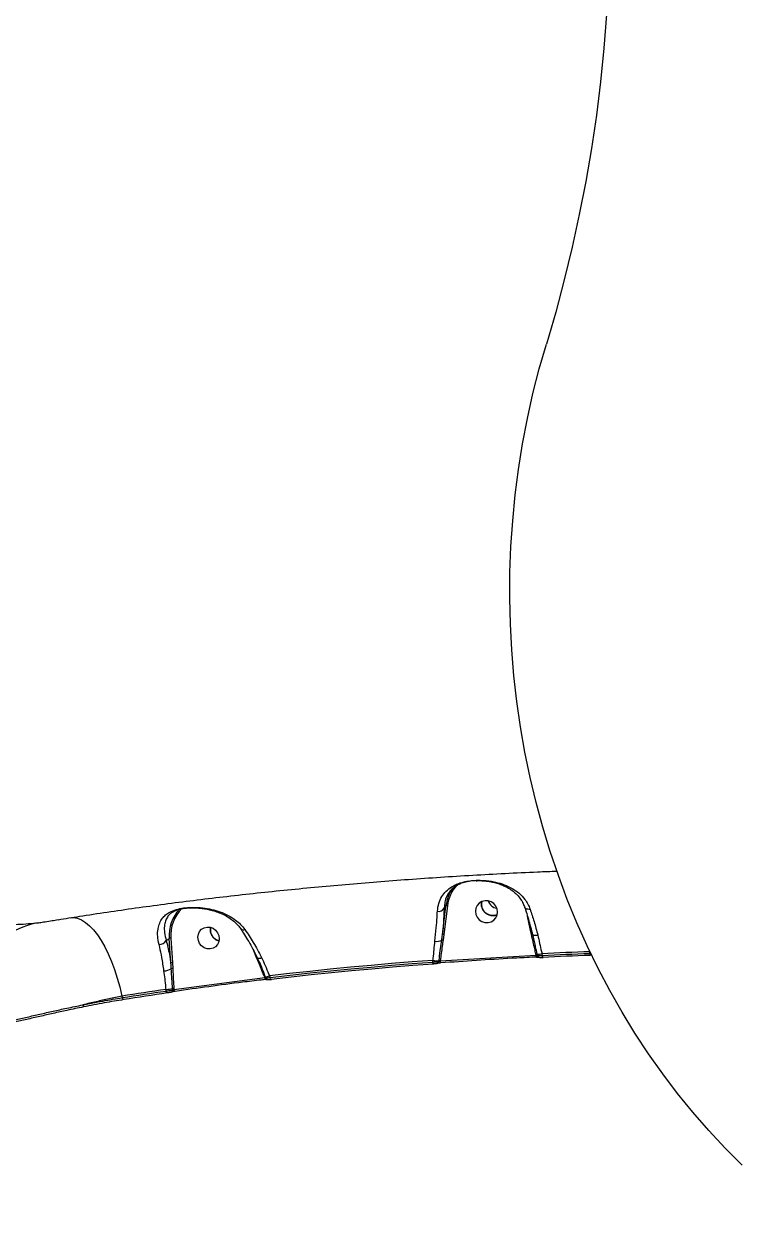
# Model space of a CAD drawing. Header units: millimetres. Extents: x -10374 to 11119, y -8221 to 9433.
# Drawn here: x -1099.5 to -813.8, y -5749.3 to -5265.1 of the extents above; entities that cross this region are included whole.
import ezdxf

# ---------------------------------------------------------------- set-up
doc = ezdxf.new("R2010")
doc.units = ezdxf.units.MM
for name, color, linetype in [('DIKOM_ОБЪЕКТ', 7, 'Continuous'), ('DIKOM_РАЗМЕР_ЗОНА', 7, 'Continuous'), ('DIKOM_РАЗМЕР_ОБЪЕКТА', 7, 'Continuous')]:
    doc.layers.add(name, color=color, linetype=linetype)
doc.styles.add('style1', font='arial.ttf', dxfattribs={"width": 0.8})
doc.dimstyles.new('1-50', dxfattribs={"dimtxt": 300, "dimasz": 200, "dimexe": 100, "dimexo": 0, "dimgap": 100, "dimtad": 0, "dimdec": 0, "dimtxsty": 'style1', "dimcen": 0, "dimclrd": 7, "dimclre": 7, "dimadec": 1, "dimazin": 2, "dimtfac": 1, "dimtdec": 0, "dimtmove": 1, "dimatfit": 3, "dimfxl": 0, "dimlwd": 25, "dimlwe": 18, "dimarcsym": 0})

# ---------------------------------------------------------------- blocks, each defined once
blk = doc.blocks.new('*D16')
at = {"layer": 'Defpoints', "color": 0, "transparency": 16777216}
for p in [(-9045.1, 5161.67), (3694.49, 5161.67), (1813.16, -6719.94)]:
    blk.add_point(p, dxfattribs=at)
at = {"layer": 'DIKOM_РАЗМЕР_ОБЪЕКТА', "color": 7, "lineweight": 18, "transparency": 16777216}
for p, q in [((3694.49, 5161.67), (-9145.1, 5161.67)), ((1813.16, -6719.94), (-9145.1, -6719.94))]:
    blk.add_line(p, q, dxfattribs=at)
at = {"layer": 'DIKOM_РАЗМЕР_ОБЪЕКТА', "color": 7, "lineweight": 25, "transparency": 16777216}
for p, q in [((-9045.1, 4961.67), (-9045.1, -0.45)), ((-9045.1, -6519.94), (-9045.1, -1080.23))]:
    blk.add_line(p, q, dxfattribs=at)
at = {"layer": 'DIKOM_РАЗМЕР_ОБЪЕКТА', "color": 7, "transparency": 16777216}
for points in [[(-9078.43, 4961.67), (-9011.76, 4961.67), (-9045.1, 5161.67)], [(-9078.43, -6519.94), (-9011.76, -6519.94), (-9045.1, -6719.94)]]:
    blk.add_solid(points, dxfattribs=at)
at = {"layer": 'DIKOM_РАЗМЕР_ОБЪЕКТА', "color": 0, "transparency": 16777216, "insert": (-9045.1, -540.34), "char_height": 300, "attachment_point": 5, "rotation": 90, "style": 'style1'}
blk.add_mtext('11900', dxfattribs=at)
blk = doc.blocks.new('*D13')
at = {"layer": 'Defpoints', "color": 0, "transparency": 16777216}
for p in [(-10176.97, 7112.81), (3082.33, 7112.81), (2015.48, -8221.4)]:
    blk.add_point(p, dxfattribs=at)
at = {"layer": 'DIKOM_РАЗМЕР_ЗОНА', "color": 7, "lineweight": 18, "transparency": 16777216}
for p, q in [((3082.33, 7112.81), (-10276.97, 7112.81)), ((2015.48, -8221.4), (-10276.97, -8221.4))]:
    blk.add_line(p, q, dxfattribs=at)
at = {"layer": 'DIKOM_РАЗМЕР_ЗОНА', "color": 7, "lineweight": 25, "transparency": 16777216}
for p, q in [((-10176.97, 6912.81), (-10176.97, -14.41)), ((-10176.97, -8021.4), (-10176.97, -1094.19))]:
    blk.add_line(p, q, dxfattribs=at)
at = {"layer": 'DIKOM_РАЗМЕР_ЗОНА', "color": 7, "transparency": 16777216}
for points in [[(-10210.3, 6912.81), (-10143.64, 6912.81), (-10176.97, 7112.81)], [(-10210.3, -8021.4), (-10143.64, -8021.4), (-10176.97, -8221.4)]]:
    blk.add_solid(points, dxfattribs=at)
at = {"layer": 'DIKOM_РАЗМЕР_ЗОНА', "color": 0, "transparency": 16777216, "insert": (-10176.97, -554.3), "char_height": 300, "attachment_point": 5, "rotation": 90, "style": 'style1'}
blk.add_mtext('15300', dxfattribs=at)

msp = doc.modelspace()

# ---------------------------------------------------------------- linework, layer by layer
at = {"layer": 'DIKOM_ОБЪЕКТ', "color": 7, "linetype": 'Continuous', "lineweight": 15}
for p, q in [((-931.6, -5630.72), (-930.18, -5619.17)), ((-929.62, -5619.15), (-931.03, -5630.7)), ((-930.66, -5618.09), (-930.93, -5620.05)), ((-930.93, -5620.05), (-930.18, -5619.17)), ((-1087.7, -5624.98), (-1085.88, -5624.69)), ((-896.39, -5628.44), (-897.46, -5623.32)), ((-895.88, -5630.68), (-896.39, -5628.44)), ((-1042.49, -5633.03), (-1041.26, -5632.26)), ((-1040.58, -5642.16), (-1041.26, -5632.26)), ((-1040.63, -5632.16), (-1039.95, -5642.06)), ((-931.03, -5630.7), (-931.35, -5632.92)), ((-1007.06, -5637.91), (-1007.36, -5637.17)), ((-1006.18, -5640.02), (-1007.06, -5637.91)), ((-932.5, -5641.26), (-894.03, -5638.91)), ((-894.03, -5638.91), (-894.1, -5638.55)), ((-893.71, -5638.53), (-893.6, -5639.03)), ((-891.67, -5638.38), (-891.54, -5639.02)), ((-872.45, -5638.22), (-872.46, -5637.56)), ((-872.45, -5638.22), (-872.1, -5638.21)), ((-871.69, -5639.01), (-872.31, -5639.03)), ((-1039.95, -5642.06), (-1039.84, -5644.33)), ((-935.5, -5641.7), (-935.42, -5641.04)), ((-932.49, -5641.14), (-932.5, -5641.26)), ((-1039.38, -5652.7), (-1002.9, -5647.94)), ((-1002.9, -5647.94), (-1002.94, -5647.82)), ((-1002.64, -5647.73), (-1002.49, -5648.1)), ((-1002.06, -5648.59), (-1002.14, -5648.55)), ((-1001.04, -5647.26), (-1000.79, -5647.89)), ((-1042.5, -5653.34), (-1042.55, -5652.69)), ((-1039.41, -5652.34), (-1039.38, -5652.7)), ((-1060.24, -5655.38), (-1060.07, -5656.01))]:
    msp.add_line(p, q, dxfattribs=at)
at = {"layer": 'DIKOM_ОБЪЕКТ', "color": 7, "linetype": 'Continuous', "lineweight": 15, "flags": 128}
for points in [[(-865.71, -5261.27), (-866.78, -5274.77), (-868.15, -5288.24), (-869.83, -5301.66), (-871.81, -5315.03), (-874.08, -5328.34), (-876.66, -5341.57), (-879.53, -5354.72), (-882.7, -5367.78), (-886.15, -5380.74), (-889.9, -5393.6)], [(-811.32, -5723.25), (-818.13, -5716.45), (-824.73, -5709.38), (-831.11, -5702.05), (-837.27, -5694.48), (-843.2, -5686.65), (-848.89, -5678.6), (-854.34, -5670.33), (-859.53, -5661.84), (-864.47, -5653.15), (-869.14, -5644.26), (-873.54, -5635.2), (-877.67, -5625.96), (-881.52, -5616.56), (-885.08, -5607.02), (-888.36, -5597.34), (-891.34, -5587.53), (-894.03, -5577.61), (-896.42, -5567.59), (-898.51, -5557.48), (-900.29, -5547.29), (-901.76, -5537.04), (-902.93, -5526.74), (-903.79, -5516.39), (-904.33, -5506.01), (-904.57, -5495.62), (-904.49, -5485.23), (-904.1, -5474.85), (-903.4, -5464.49), (-902.39, -5454.16), (-901.07, -5443.88), (-899.44, -5433.65), (-897.51, -5423.5), (-895.27, -5413.43), (-892.74, -5403.46), (-889.9, -5393.6)], [(-913.31, -5625.88), (-912.1, -5625.57), (-911.03, -5624.92), (-910.19, -5624), (-909.66, -5622.87), (-909.47, -5621.63), (-909.64, -5620.38), (-910.16, -5619.21), (-910.98, -5618.23), (-912.04, -5617.52), (-913.25, -5617.12), (-914.52, -5617.08), (-915.74, -5617.39), (-916.81, -5618.03), (-917.64, -5618.96), (-918.18, -5620.09), (-918.36, -5621.33), (-918.19, -5622.58), (-917.67, -5623.74), (-916.85, -5624.72), (-915.79, -5625.44), (-914.58, -5625.84), (-913.31, -5625.88)], [(-896.39, -5620.51), (-896.84, -5620.55), (-897.27, -5620.54), (-897.67, -5620.46), (-898.01, -5620.33), (-898.28, -5620.15), (-898.48, -5619.93), (-898.57, -5619.74)], [(-1081.03, -5623.91), (-1079.65, -5623.86), (-1078.08, -5624.15), (-1076.49, -5624.79), (-1074.89, -5625.79), (-1073.28, -5627.13), (-1071.69, -5628.81), (-1070.12, -5630.8), (-1068.6, -5633.08), (-1067.14, -5635.65), (-1065.74, -5638.46), (-1064.43, -5641.51), (-1063.22, -5644.75), (-1062.11, -5648.16), (-1061.11, -5651.72), (-1060.24, -5655.38)], [(-1024.86, -5636.46), (-1026.07, -5636.38), (-1027.24, -5635.95), (-1028.27, -5635.2), (-1029.06, -5634.2), (-1029.57, -5633.02), (-1029.74, -5631.77), (-1029.56, -5630.54), (-1029.06, -5629.43), (-1028.26, -5628.54), (-1027.23, -5627.93), (-1026.06, -5627.66), (-1024.85, -5627.74), (-1023.68, -5628.17), (-1022.65, -5628.92), (-1021.86, -5629.92), (-1021.35, -5631.09), (-1021.18, -5632.35), (-1021.36, -5633.58), (-1021.86, -5634.68), (-1022.66, -5635.58), (-1023.69, -5636.19), (-1024.86, -5636.46)], [(-893.3, -5630.97), (-893.72, -5631.03), (-894.11, -5631.06), (-894.48, -5631.07), (-894.8, -5631.04), (-895.06, -5630.98), (-895.27, -5630.89), (-895.4, -5630.78), (-895.47, -5630.65)], [(-1006.18, -5640.02), (-1006.11, -5639.99), (-1006.04, -5639.96), (-1005.99, -5639.94), (-1005.94, -5639.93), (-1005.91, -5639.92), (-1005.89, -5639.91), (-1005.88, -5639.91), (-1005.89, -5639.92)], [(-893.81, -5639.72), (-893.84, -5639.73), (-893.87, -5639.7), (-893.9, -5639.64), (-893.93, -5639.54), (-893.96, -5639.42), (-893.99, -5639.26), (-894.01, -5639.09), (-894.03, -5638.91)], [(-872.46, -5637.56), (-874.86, -5637.65), (-877.27, -5637.75), (-879.67, -5637.84), (-882.07, -5637.94), (-884.48, -5638.05), (-886.88, -5638.15), (-889.28, -5638.26), (-891.67, -5638.38)], [(-891.54, -5639.02), (-889.16, -5638.91), (-886.77, -5638.8), (-884.39, -5638.69), (-882.01, -5638.59), (-879.62, -5638.49), (-877.23, -5638.4), (-874.84, -5638.3), (-872.45, -5638.22)], [(-872.31, -5639.03), (-874.7, -5639.12), (-877.08, -5639.21), (-879.46, -5639.31), (-881.84, -5639.41), (-884.22, -5639.51), (-886.6, -5639.61), (-888.98, -5639.72), (-891.35, -5639.83)], [(-935.42, -5641.04), (-943.73, -5641.68), (-952.01, -5642.35), (-960.27, -5643.07), (-968.49, -5643.83), (-976.68, -5644.63), (-984.83, -5645.47), (-992.95, -5646.35), (-1001.04, -5647.26)], [(-1000.79, -5647.89), (-992.74, -5646.98), (-984.66, -5646.1), (-976.55, -5645.27), (-968.4, -5644.48), (-960.22, -5643.72), (-952.01, -5643.01), (-943.77, -5642.33), (-935.5, -5641.7)], [(-935.22, -5642.5), (-943.47, -5643.14), (-951.69, -5643.81), (-959.88, -5644.52), (-968.05, -5645.28), (-976.18, -5646.07), (-984.27, -5646.9), (-992.33, -5647.77), (-1000.36, -5648.68)], [(-935.22, -5642.5), (-935.26, -5642.51), (-935.3, -5642.49), (-935.34, -5642.42), (-935.38, -5642.33), (-935.41, -5642.2), (-935.45, -5642.05), (-935.48, -5641.88), (-935.5, -5641.7)], [(-932.26, -5642.07), (-932.29, -5642.08), (-932.32, -5642.05), (-932.35, -5641.99), (-932.39, -5641.89), (-932.42, -5641.76), (-932.45, -5641.61), (-932.48, -5641.44), (-932.5, -5641.26)], [(-1002.48, -5648.74), (-1002.5, -5648.74), (-1002.56, -5648.71), (-1002.63, -5648.65), (-1002.7, -5648.56), (-1002.76, -5648.44), (-1002.81, -5648.29), (-1002.86, -5648.12), (-1002.9, -5647.94)], [(-1000.36, -5648.68), (-1000.42, -5648.69), (-1000.48, -5648.67), (-1000.54, -5648.61), (-1000.6, -5648.51), (-1000.65, -5648.39), (-1000.71, -5648.24), (-1000.75, -5648.07), (-1000.79, -5647.89)], [(-1042.55, -5652.69), (-1044.77, -5653.01), (-1047, -5653.34), (-1049.21, -5653.67), (-1051.43, -5654.01), (-1053.64, -5654.34), (-1055.84, -5654.69), (-1058.04, -5655.03), (-1060.24, -5655.38)], [(-1060.07, -5656.01), (-1057.89, -5655.67), (-1055.7, -5655.32), (-1053.51, -5654.99), (-1051.32, -5654.65), (-1049.12, -5654.32), (-1046.92, -5653.99), (-1044.71, -5653.66), (-1042.5, -5653.34)], [(-1041.98, -5654.12), (-1044.19, -5654.44), (-1046.39, -5654.77), (-1048.58, -5655.1), (-1050.78, -5655.43), (-1052.97, -5655.76), (-1055.15, -5656.1), (-1057.33, -5656.44), (-1059.51, -5656.79)], [(-1041.98, -5654.12), (-1042.05, -5654.13), (-1042.12, -5654.11), (-1042.2, -5654.05), (-1042.27, -5653.96), (-1042.34, -5653.83), (-1042.4, -5653.69), (-1042.46, -5653.52), (-1042.5, -5653.34)], [(-1038.89, -5653.48), (-1038.95, -5653.49), (-1039.02, -5653.47), (-1039.09, -5653.41), (-1039.16, -5653.32), (-1039.23, -5653.19), (-1039.29, -5653.05), (-1039.34, -5652.88), (-1039.38, -5652.7)], [(-1059.51, -5656.79), (-1059.59, -5656.8), (-1059.67, -5656.78), (-1059.75, -5656.72), (-1059.82, -5656.63), (-1059.9, -5656.5), (-1059.97, -5656.36), (-1060.03, -5656.19), (-1060.07, -5656.01)]]:
    msp.add_lwpolyline(points, dxfattribs=at)
at = {"layer": 'DIKOM_ОБЪЕКТ', "color": 7, "linetype": 'Continuous', "lineweight": 15}
for centre, radius, start, end in [((-914.53, -5620.96), 15.19, 138.0884, 173.1645), ((-914.57, -5621.06), 15.73, 144.7554, 173.1023), ((-1025.82, -5631.01), 15.49, 136.8979, 184.6434), ((-1025.7, -5630.94), 14.98, 133.8163, 184.6744), ((-933.14, -5618.9), 2.49, 258.7305, 332.5541), ((-929.87, -5620.13), 1.01, 75.4236, 107.8578), ((-908.95, -5615.6), 4.61, 200.1341, 259.118), ((-1088.48, -5656.83), 31.37, 99.6254, 123.8463), ((-1011.55, -5627.35), 1.47, 226.4725, 296.2552), ((-931.29, -5631.69), 1.03, 75.6203, 107.6611), ((-896.16, -5629.03), 0.629, 72.591, 111.1), ((-895.63, -5631.33), 0.698, 76.7632, 111.077), ((-1045.28, -5631.41), 3.23, 268.5949, 330.0168), ((-1040.7, -5633.79), 1.63, 87.7736, 110.3189), ((-933.77, -5629.71), 3.7, 256.5682, 300.4738), ((-931.65, -5634.13), 1.25, 75.9686, 101.1195), ((-1005.23, -5638.21), 1.97, 250.731, 300.0613), ((-893.81, -5639.76), 1.24, 85.1182, 103.37), ((-893.14, -5632.36), 6.19, 264.717, 283.6965), ((-892.68, -5638.85), 0.937, 190.7359, 249.8513), ((-890.41, -5639.19), 1.14, 171.2729, 214.2398), ((-871.07, -5638.39), 1.4, 172.6689, 207.0486), ((-1043.21, -5640.04), 5.17, 268.1113, 302.4821), ((-1040.01, -5643.7), 1.64, 87.7728, 110.2214), ((-1039.94, -5646.12), 1.8, 86.816, 106.1051), ((-933.91, -5632.35), 8.82, 260.1204, 276.1478), ((-933.77, -5641.52), 0.764, 274.6333, 1.0232), ((-932.79, -5642.89), 1.78, 80.298, 95.6769), ((-1002.39, -5649.12), 1.41, 100.1692, 113.1141), ((-1003.64, -5641.3), 6.51, 278.8032, 293.5418), ((-1001.58, -5647.75), 0.978, 201.2534, 235.0611), ((-1042.49, -5641.21), 11.47, 269.7274, 282.9735), ((-1040.6, -5653.08), 0.739, 284.5219, 14.2602), ((-1039.41, -5654.68), 2.34, 89.9666, 102.5849), ((-1073.65, -5658.66), 2.33, 185.7794, 207.7606)]:
    msp.add_arc(centre, radius, start, end, dxfattribs=at)
for points, knots in [([(-1361.33, -5198.06), (-1360.67, -5205.03), (-1359.35, -5218.99), (-1356.6, -5240.11), (-1353.28, -5261.27), (-1349.37, -5282.4), (-1344.89, -5303.4), (-1339.86, -5324.2), (-1334.26, -5344.76), (-1328.11, -5365.05), (-1321.45, -5385.02), (-1314.31, -5404.56), (-1306.71, -5423.59), (-1298.67, -5442.05), (-1290.2, -5459.89), (-1281.31, -5477.1), (-1272.05, -5493.62), (-1262.46, -5509.38), (-1252.58, -5524.31), (-1242.42, -5538.36), (-1232.01, -5551.48), (-1221.36, -5563.68), (-1210.52, -5574.91), (-1199.52, -5585.12), (-1188.44, -5594.27), (-1177.28, -5602.33), (-1166.06, -5609.26), (-1154.8, -5615.06), (-1143.56, -5619.72), (-1132.37, -5623.22), (-1121.28, -5625.56), (-1111.16, -5626.6), (-1101.97, -5626.7), (-1096.47, -5626.16), (-1093.72, -5625.9)], [0, 0, 0, 0, 0.031557, 0.063213, 0.09492, 0.126627, 0.158283, 0.189839, 0.221397, 0.253055, 0.284762, 0.31647, 0.348127, 0.379685, 0.411265, 0.442944, 0.474674, 0.506404, 0.538084, 0.569664, 0.601295, 0.633025, 0.664807, 0.696588, 0.728319, 0.75995, 0.79166, 0.823468, 0.855327, 0.887186, 0.918995, 0.950705, 0.975352, 1, 1, 1, 1]), ([(-1085.88, -5624.7), (-1083.05, -5624.24), (-1076.54, -5623.19), (-1066.17, -5621.63), (-1054.8, -5619.99), (-1043.24, -5618.42), (-1031.5, -5616.92), (-1019.59, -5615.49), (-1007.53, -5614.13), (-995.32, -5612.85), (-982.97, -5611.64), (-970.49, -5610.51), (-957.89, -5609.46), (-945.18, -5608.49), (-932.36, -5607.61), (-919.46, -5606.81), (-906.47, -5606.1), (-895.18, -5605.56), (-888.21, -5605.28), (-885.61, -5605.18)], [0, 0, 0, 0, 0.046272, 0.106065, 0.166102, 0.226374, 0.286864, 0.34756, 0.408448, 0.469518, 0.530756, 0.592149, 0.653684, 0.715351, 0.777139, 0.839034, 0.901029, 0.963109, 1, 1, 1, 1]), ([(-933.62, -5621.34), (-933.49, -5620.24), (-933.21, -5618.04), (-931.94, -5615.39), (-930.22, -5613.21), (-928.31, -5611.71), (-926.38, -5610.66), (-924.69, -5609.99), (-922.94, -5609.5), (-920.83, -5609.09), (-918.06, -5608.84), (-915.05, -5608.89), (-912.45, -5609.18), (-909.71, -5609.69), (-906.72, -5610.6), (-903.57, -5612.08), (-900.75, -5614.03), (-898.67, -5616.22), (-897.22, -5618.41), (-896.67, -5619.81), (-896.39, -5620.51)], [0, 0, 0, 0, 0.075448, 0.151031, 0.221386, 0.291724, 0.334658, 0.377546, 0.410425, 0.44326, 0.49625, 0.549079, 0.588992, 0.628978, 0.696945, 0.765009, 0.836352, 0.907631, 0.953828, 1, 1, 1, 1]), ([(-917.91, -5609), (-918.84, -5609.06), (-920.36, -5609.17), (-922.16, -5609.53), (-923.66, -5609.95), (-925.08, -5610.53), (-926.7, -5611.45), (-928.28, -5612.77), (-929.64, -5614.71), (-930.49, -5616.48), (-930.63, -5617.77), (-930.66, -5618.09)], [0, 0, 0, 0, 0.110934, 0.18166, 0.252576, 0.348577, 0.444724, 0.606514, 0.768366, 0.943481, 1, 1, 1, 1]), ([(-918.15, -5609.06), (-917.85, -5609.04), (-917.05, -5609), (-915.68, -5609.04), (-914.05, -5609.17), (-912.36, -5609.42), (-910.6, -5609.79), (-908.75, -5610.34), (-906.85, -5611.08), (-904.98, -5612.05), (-903.19, -5613.27), (-901.57, -5614.72), (-900.21, -5616.38), (-899.19, -5618.05), (-898.77, -5619.23), (-898.59, -5619.75)], [0, 0, 0, 0, 0.030755, 0.082797, 0.138931, 0.200307, 0.268552, 0.344696, 0.431595, 0.525373, 0.624082, 0.726879, 0.827785, 0.924652, 1, 1, 1, 1]), ([(-1045.36, -5634.64), (-1045.59, -5633.53), (-1046.04, -5631.31), (-1045.91, -5629.32), (-1045.62, -5627.56), (-1045.17, -5626), (-1044.13, -5624.2), (-1042.79, -5622.78), (-1041.36, -5621.79), (-1039.85, -5621.08), (-1038.08, -5620.47), (-1035.57, -5619.95), (-1032.61, -5619.73), (-1030.01, -5619.78), (-1027.3, -5620), (-1024.21, -5620.53), (-1020.79, -5621.52), (-1017.55, -5622.92), (-1014.8, -5624.65), (-1012.54, -5626.57), (-1011.45, -5627.97), (-1010.9, -5628.67)], [0, 0, 0, 0, 0.072691, 0.145523, 0.151133, 0.217331, 0.283543, 0.337719, 0.391817, 0.425487, 0.459115, 0.513453, 0.567937, 0.604499, 0.641119, 0.702964, 0.764908, 0.830903, 0.896868, 0.94845, 1, 1, 1, 1]), ([(-1039.92, -5621.65), (-1039.8, -5621.57), (-1039.44, -5621.33), (-1038.65, -5620.98), (-1037.57, -5620.61), (-1036.39, -5620.32), (-1035.08, -5620.1), (-1033.63, -5619.96), (-1032.04, -5619.91), (-1030.32, -5619.95), (-1028.47, -5620.09), (-1026.52, -5620.37), (-1024.43, -5620.82), (-1022.25, -5621.47), (-1020.03, -5622.36), (-1017.85, -5623.5), (-1015.83, -5624.88), (-1014.11, -5626.46), (-1013.02, -5627.65), (-1012.61, -5628.35), (-1012.57, -5628.43)], [0, 0, 0, 0, 0.024285, 0.075944, 0.12211, 0.16473, 0.205039, 0.247487, 0.29156, 0.33996, 0.393171, 0.450873, 0.514076, 0.587077, 0.664667, 0.747376, 0.831782, 0.913267, 0.991148, 1, 1, 1, 1]), ([(-930.93, -5620.05), (-930.97, -5621.15), (-931.06, -5623.36), (-931.29, -5626.94), (-931.5, -5629.48), (-931.6, -5630.72)], [0, 0, 0, 0, 0.335767, 0.674748, 1, 1, 1, 1]), ([(-909.59, -5622.6), (-909.8, -5622.71), (-910.45, -5623.06), (-911.74, -5623.11), (-913.21, -5622.76), (-914.51, -5621.93), (-915.47, -5620.72), (-915.95, -5619.29), (-916.04, -5618.15), (-915.84, -5617.6), (-915.8, -5617.51)], [0, 0, 0, 0, 0.073086, 0.222712, 0.372329, 0.521947, 0.671604, 0.821222, 0.970859, 1, 1, 1, 1]), ([(-915.78, -5617.5), (-915.85, -5617.79), (-916.05, -5618.56), (-915.81, -5619.88), (-915.13, -5621.24), (-914.02, -5622.31), (-912.63, -5622.98), (-911.13, -5623.1), (-910.07, -5622.97), (-909.63, -5622.68), (-909.61, -5622.67)], [0, 0, 0, 0, 0.090714, 0.240945, 0.39115, 0.541356, 0.691597, 0.841818, 0.992019, 1, 1, 1, 1]), ([(-898.58, -5619.72), (-898.54, -5619.84), (-898.2, -5620.87), (-897.56, -5622.94), (-896.68, -5625.99), (-895.98, -5628.59), (-895.58, -5630.19), (-895.46, -5630.68)], [0, 0, 0, 0, 0.036981, 0.316076, 0.596469, 0.878246, 1, 1, 1, 1]), ([(-896.39, -5620.51), (-895.86, -5622.12), (-894.8, -5625.37), (-893.8, -5629.09), (-893.3, -5630.97)], [0, 0, 0, 0, 0.494251, 1, 1, 1, 1]), ([(-1093.72, -5625.9), (-1093.1, -5625.81), (-1091.84, -5625.64), (-1089.56, -5625.28), (-1088.1, -5625.05), (-1087.7, -5624.98)], [0, 0, 0, 0, 0.413212, 0.840278, 1, 1, 1, 1]), ([(-1039.92, -5621.65), (-1040.32, -5621.92), (-1041.2, -5622.52), (-1042.14, -5623.72), (-1042.89, -5625.29), (-1043.28, -5627.36), (-1043.28, -5629.88), (-1042.75, -5631.96), (-1042.49, -5633.03)], [0, 0, 0, 0, 0.119704, 0.259295, 0.430589, 0.60485, 0.799154, 1, 1, 1, 1]), ([(-934.63, -5633.31), (-934.44, -5631.49), (-934.09, -5628.15), (-933.79, -5624.22), (-933.67, -5622.14), (-933.62, -5621.34)], [0, 0, 0, 0, 0.425127, 0.778088, 1, 1, 1, 1]), ([(-1024.63, -5627.87), (-1024.69, -5628.13), (-1024.86, -5628.86), (-1024.6, -5630.15), (-1023.92, -5631.52), (-1022.82, -5632.57), (-1021.9, -5633.14), (-1021.39, -5633.2), (-1021.35, -5633.21)], [0, 0, 0, 0, 0.117307, 0.333742, 0.550193, 0.766628, 0.983076, 1, 1, 1, 1]), ([(-1021.35, -5633.21), (-1021.77, -5633.05), (-1022.66, -5632.73), (-1023.76, -5631.7), (-1024.52, -5630.38), (-1024.85, -5629.02), (-1024.7, -5628.2), (-1024.64, -5627.87)], [0, 0, 0, 0, 0.198393, 0.415063, 0.63174, 0.848344, 1, 1, 1, 1]), ([(-1012.57, -5628.43), (-1012.06, -5629.19), (-1010.98, -5630.79), (-1009.36, -5633.49), (-1007.71, -5636.47), (-1006.55, -5638.68), (-1005.96, -5639.92), (-1005.89, -5640.08)], [0, 0, 0, 0, 0.218351, 0.465312, 0.714107, 0.964027, 1, 1, 1, 1]), ([(-1010.9, -5628.67), (-1009.77, -5630.36), (-1007.47, -5633.8), (-1005.29, -5637.81), (-1004.25, -5639.91), (-1004.24, -5639.92)], [0, 0, 0, 0, 0.491411, 0.997071, 1, 1, 1, 1]), ([(-894.1, -5638.55), (-894.25, -5637.86), (-894.81, -5635.22), (-895.42, -5632.6), (-895.88, -5630.68)], [0, 0, 0, 0, 0.264696, 1, 1, 1, 1]), ([(-895.47, -5630.65), (-895.39, -5630.97), (-895, -5632.56), (-894.42, -5635.19), (-893.93, -5637.5), (-893.71, -5638.53)], [0, 0, 0, 0, 0.122315, 0.611444, 1, 1, 1, 1]), ([(-1043.38, -5645.2), (-1043.64, -5643.41), (-1044.11, -5640.09), (-1044.85, -5636.68), (-1045.27, -5635.01), (-1045.36, -5634.64)], [0, 0, 0, 0, 0.478698, 0.884376, 1, 1, 1, 1]), ([(-1042.49, -5633.03), (-1042.04, -5634.84), (-1041.32, -5637.72), (-1040.78, -5640.96), (-1040.58, -5642.16)], [0, 0, 0, 0, 0.629916, 1, 1, 1, 1]), ([(-935.42, -5641.04), (-935.38, -5640.75), (-935.2, -5639.3), (-934.95, -5636.69), (-934.74, -5634.44), (-934.63, -5633.31)], [0, 0, 0, 0, 0.108871, 0.552767, 1, 1, 1, 1]), ([(-932.96, -5641.12), (-932.92, -5640.8), (-932.72, -5639.17), (-932.39, -5636.43), (-932.05, -5634.02), (-931.89, -5632.9)], [0, 0, 0, 0, 0.117916, 0.589469, 1, 1, 1, 1]), ([(-931.35, -5632.92), (-931.47, -5633.71), (-931.89, -5636.45), (-932.24, -5639.19), (-932.49, -5641.14)], [0, 0, 0, 0, 0.291187, 1, 1, 1, 1]), ([(-931.89, -5632.9), (-931.85, -5632.58), (-931.74, -5631.86), (-931.65, -5631.13), (-931.6, -5630.72)], [0, 0, 0, 0, 0.440355, 1, 1, 1, 1]), ([(-893.3, -5630.97), (-892.82, -5633.12), (-892.28, -5635.56), (-891.74, -5638.08), (-891.67, -5638.38)], [0, 0, 0, 0, 0.882131, 1, 1, 1, 1]), ([(-1002.94, -5647.82), (-1003.69, -5645.97), (-1004.74, -5643.36), (-1005.86, -5640.77), (-1006.18, -5640.02)], [0, 0, 0, 0, 0.708792, 1, 1, 1, 1]), ([(-1005.89, -5640.08), (-1005.56, -5640.75), (-1005.02, -5641.86), (-1004.54, -5643.04), (-1004.36, -5643.51)], [0, 0, 0, 0, 0.601768, 1, 1, 1, 1]), ([(-1004.24, -5639.92), (-1003.74, -5640.98), (-1002.74, -5643.11), (-1001.72, -5645.6), (-1001.15, -5646.99), (-1001.04, -5647.26)], [0, 0, 0, 0, 0.443893, 0.891125, 1, 1, 1, 1]), ([(-893.81, -5639.72), (-894.47, -5639.75), (-897.75, -5639.9), (-910.58, -5640.54), (-922.73, -5641.4), (-932.26, -5642.07)], [0, 0, 0, 0, 0.051235, 0.256137, 1, 1, 1, 1]), ([(-894.03, -5638.91), (-893.97, -5638.92), (-893.85, -5638.95), (-893.71, -5638.98), (-893.63, -5639.01), (-893.61, -5639.02), (-893.6, -5639.03)], [0, 0, 0, 0, 0.312861, 0.619823, 0.916901, 1, 1, 1, 1]), ([(-893.83, -5639.73), (-893.79, -5639.73), (-893.59, -5639.72), (-893.31, -5639.72), (-893.07, -5639.73), (-892.96, -5639.74), (-892.95, -5639.75), (-892.97, -5639.74), (-893, -5639.73), (-893.01, -5639.73)], [0, 0, 0, 0, 0.083413, 0.390551, 0.61879, 0.775758, 0.882307, 0.971332, 1, 1, 1, 1]), ([(-893.6, -5639.03), (-893.57, -5639.03), (-893.44, -5639.07), (-893.05, -5639.1), (-892.37, -5639.09), (-891.81, -5639.04), (-891.54, -5639.02)], [0, 0, 0, 0, 0.110585, 0.406297, 0.703503, 1, 1, 1, 1]), ([(-893.01, -5639.73), (-892.93, -5639.75), (-892.73, -5639.81), (-892.37, -5639.85), (-891.8, -5639.86), (-891.34, -5639.84), (-891.13, -5639.83)], [0, 0, 0, 0, 0.13263, 0.386339, 0.714079, 1, 1, 1, 1]), ([(-1042.55, -5652.69), (-1042.57, -5652.38), (-1042.74, -5649.83), (-1043.08, -5647.37), (-1043.38, -5645.2)], [0, 0, 0, 0, 0.117844, 1, 1, 1, 1]), ([(-1040.43, -5644.4), (-1040.45, -5644.07), (-1040.49, -5643.33), (-1040.55, -5642.58), (-1040.58, -5642.16)], [0, 0, 0, 0, 0.435205, 1, 1, 1, 1]), ([(-1039.92, -5652.39), (-1039.94, -5652.07), (-1040.05, -5650.43), (-1040.24, -5647.76), (-1040.37, -5645.43), (-1040.43, -5644.4)], [0, 0, 0, 0, 0.122254, 0.611412, 1, 1, 1, 1]), ([(-1039.84, -5644.33), (-1039.75, -5646.29), (-1039.63, -5648.96), (-1039.45, -5651.63), (-1039.41, -5652.34)], [0, 0, 0, 0, 0.735292, 1, 1, 1, 1]), ([(-1005.11, -5641.72), (-1004.72, -5642.65), (-1003.87, -5644.64), (-1003.07, -5646.65), (-1002.64, -5647.73)], [0, 0, 0, 0, 0.465523, 1, 1, 1, 1]), ([(-935.5, -5641.7), (-935.4, -5641.7), (-935.02, -5641.7), (-934.36, -5641.68), (-933.57, -5641.62), (-933.2, -5641.55), (-933.01, -5641.51)], [0, 0, 0, 0, 0.109269, 0.408016, 0.703101, 1, 1, 1, 1]), ([(-933.71, -5642.29), (-933.83, -5642.31), (-934.05, -5642.37), (-934.53, -5642.44), (-934.93, -5642.48), (-935.16, -5642.5), (-935.22, -5642.5)], [0, 0, 0, 0, 0.295384, 0.590283, 0.89021, 1, 1, 1, 1]), ([(-932.26, -5642.07), (-932.3, -5642.07), (-932.51, -5642.09), (-932.9, -5642.13), (-933.37, -5642.2), (-933.6, -5642.26), (-933.71, -5642.29)], [0, 0, 0, 0, 0.080937, 0.390627, 0.694915, 1, 1, 1, 1]), ([(-933.01, -5641.51), (-933, -5641.45), (-932.99, -5641.32), (-932.97, -5641.19), (-932.96, -5641.12)], [0, 0, 0, 0, 0.48776, 1, 1, 1, 1]), ([(-933.01, -5641.51), (-932.97, -5641.49), (-932.89, -5641.45), (-932.72, -5641.37), (-932.59, -5641.3), (-932.52, -5641.27), (-932.5, -5641.26)], [0, 0, 0, 0, 0.286701, 0.589843, 0.914124, 1, 1, 1, 1]), ([(-1002.43, -5648.73), (-1003.06, -5648.8), (-1006.18, -5649.15), (-1018.36, -5650.6), (-1029.87, -5652.21), (-1038.89, -5653.48)], [0, 0, 0, 0, 0.051228, 0.256129, 1, 1, 1, 1]), ([(-1002.9, -5647.94), (-1002.84, -5647.96), (-1002.71, -5647.99), (-1002.57, -5648.05), (-1002.51, -5648.08), (-1002.49, -5648.1), (-1002.49, -5648.1)], [0, 0, 0, 0, 0.334493, 0.6548, 0.95206, 1, 1, 1, 1]), ([(-1002.49, -5648.1), (-1002.48, -5648.1), (-1002.41, -5648.13), (-1002.15, -5648.12), (-1001.57, -5648.05), (-1001.05, -5647.94), (-1000.79, -5647.89)], [0, 0, 0, 0, 0.081429, 0.38582, 0.693714, 1, 1, 1, 1]), ([(-1002.48, -5648.74), (-1002.43, -5648.73), (-1002.26, -5648.71), (-1002.02, -5648.7), (-1001.85, -5648.69), (-1001.78, -5648.69), (-1001.79, -5648.69), (-1001.79, -5648.69)], [0, 0, 0, 0, 0.120846, 0.498372, 0.775045, 0.95298, 1, 1, 1, 1]), ([(-1002.06, -5648.59), (-1002.01, -5648.62), (-1001.88, -5648.69), (-1001.69, -5648.73), (-1001.42, -5648.76), (-1001.04, -5648.76), (-1000.56, -5648.72), (-1000.25, -5648.68), (-1000.16, -5648.67)], [0, 0, 0, 0, 0.087532, 0.189474, 0.317398, 0.59464, 0.891303, 1, 1, 1, 1]), ([(-1001.92, -5648.66), (-1001.93, -5648.66), (-1001.95, -5648.65), (-1001.98, -5648.64), (-1002, -5648.62)], [0, 0, 0, 0, 0.212223, 1, 1, 1, 1]), ([(-1042.5, -5653.34), (-1042.39, -5653.33), (-1042.02, -5653.29), (-1041.34, -5653.2), (-1040.53, -5653.06), (-1040.1, -5652.95), (-1039.88, -5652.9)], [0, 0, 0, 0, 0.120928, 0.414389, 0.706908, 1, 1, 1, 1]), ([(-1040.41, -5653.8), (-1040.54, -5653.83), (-1040.8, -5653.9), (-1041.29, -5654), (-1041.69, -5654.08), (-1041.92, -5654.11), (-1041.98, -5654.12)], [0, 0, 0, 0, 0.292713, 0.585068, 0.878725, 1, 1, 1, 1]), ([(-1038.89, -5653.48), (-1038.94, -5653.49), (-1039.15, -5653.52), (-1039.54, -5653.59), (-1040.03, -5653.69), (-1040.29, -5653.76), (-1040.41, -5653.8)], [0, 0, 0, 0, 0.096315, 0.39864, 0.699124, 1, 1, 1, 1]), ([(-1039.88, -5652.9), (-1039.89, -5652.86), (-1039.9, -5652.69), (-1039.91, -5652.52), (-1039.92, -5652.39)], [0, 0, 0, 0, 0.25044, 1, 1, 1, 1]), ([(-1039.88, -5652.9), (-1039.84, -5652.88), (-1039.75, -5652.85), (-1039.59, -5652.79), (-1039.47, -5652.73), (-1039.4, -5652.7), (-1039.38, -5652.7)], [0, 0, 0, 0, 0.292833, 0.592658, 0.900341, 1, 1, 1, 1]), ([(-1122.24, -5668.7), (-1121.3, -5668.56), (-1119.4, -5668.28), (-1115.95, -5667.64), (-1112.09, -5666.87), (-1107.83, -5665.95), (-1103.23, -5664.92), (-1098.33, -5663.81), (-1093.19, -5662.63), (-1087.87, -5661.43), (-1082.1, -5660.17), (-1078.12, -5659.34), (-1075.96, -5658.89)], [0, 0, 0, 0, 0.097773, 0.195859, 0.293632, 0.39146, 0.489598, 0.587426, 0.6859, 0.784686, 0.883158, 1, 1, 1, 1]), ([(-1060.24, -5655.38), (-1061.96, -5655.74), (-1065.34, -5656.45), (-1070.62, -5657.63), (-1074.17, -5658.47), (-1075.96, -5658.89)], [0, 0, 0, 0, 0.33954, 0.667767, 1, 1, 1, 1]), ([(-1075.96, -5658.89), (-1073.29, -5658.37), (-1069.23, -5657.57), (-1063.95, -5656.64), (-1061.37, -5656.22), (-1060.07, -5656.01)], [0, 0, 0, 0, 0.492807, 0.746414, 1, 1, 1, 1]), ([(-1059.51, -5656.79), (-1062.1, -5657.22), (-1066.01, -5657.87), (-1071.49, -5658.9), (-1074.3, -5659.46), (-1075.71, -5659.74)], [0, 0, 0, 0, 0.492758, 0.746375, 1, 1, 1, 1]), ([(-1075.71, -5659.74), (-1077.91, -5660.2), (-1081.97, -5661.04), (-1087.85, -5662.34), (-1093.28, -5663.56), (-1098.52, -5664.76), (-1103.52, -5665.9), (-1108.21, -5666.95), (-1112.57, -5667.89), (-1116.5, -5668.69), (-1120.03, -5669.34), (-1121.97, -5669.63), (-1122.93, -5669.77)], [0, 0, 0, 0, 0.116682, 0.215081, 0.313794, 0.412201, 0.510064, 0.608223, 0.706086, 0.803954, 0.902131, 1, 1, 1, 1])]:
    msp.add_open_spline(points, degree=3, knots=knots, dxfattribs=at)

# ---------------------------------------------------------------- dimensions: what is measured, and where the dimension line sits
at = {"layer": 'DIKOM_РАЗМЕР_ЗОНА'}
dim = msp.add_linear_dim(base=(-10176.97, 7112.81), p1=(2015.48, -8221.4), p2=(3082.33, 7112.81), angle=270, text='15300', dimstyle='1-50', override={"dimscale": 1, "dimtix": 0, "dimtofl": 1, "dimtmove": 1, "dimatfit": 3}, dxfattribs=at)
dim.commit()
dim.dimension.update_dxf_attribs({"geometry": '*D13', "text_midpoint": (-10176.97, -554.3), "dimtype": 160})
at = {"layer": 'DIKOM_РАЗМЕР_ОБЪЕКТА'}
dim = msp.add_linear_dim(base=(-9045.1, 5161.67), p1=(1813.16, -6719.94), p2=(3694.49, 5161.67), angle=270, text='11900', dimstyle='1-50', override={"dimscale": 1, "dimtix": 0, "dimtofl": 1, "dimtmove": 1, "dimatfit": 3}, dxfattribs=at)
dim.commit()
dim.dimension.update_dxf_attribs({"geometry": '*D16', "text_midpoint": (-9045.1, -540.34), "dimtype": 160})

doc.saveas('drawing.dxf')
